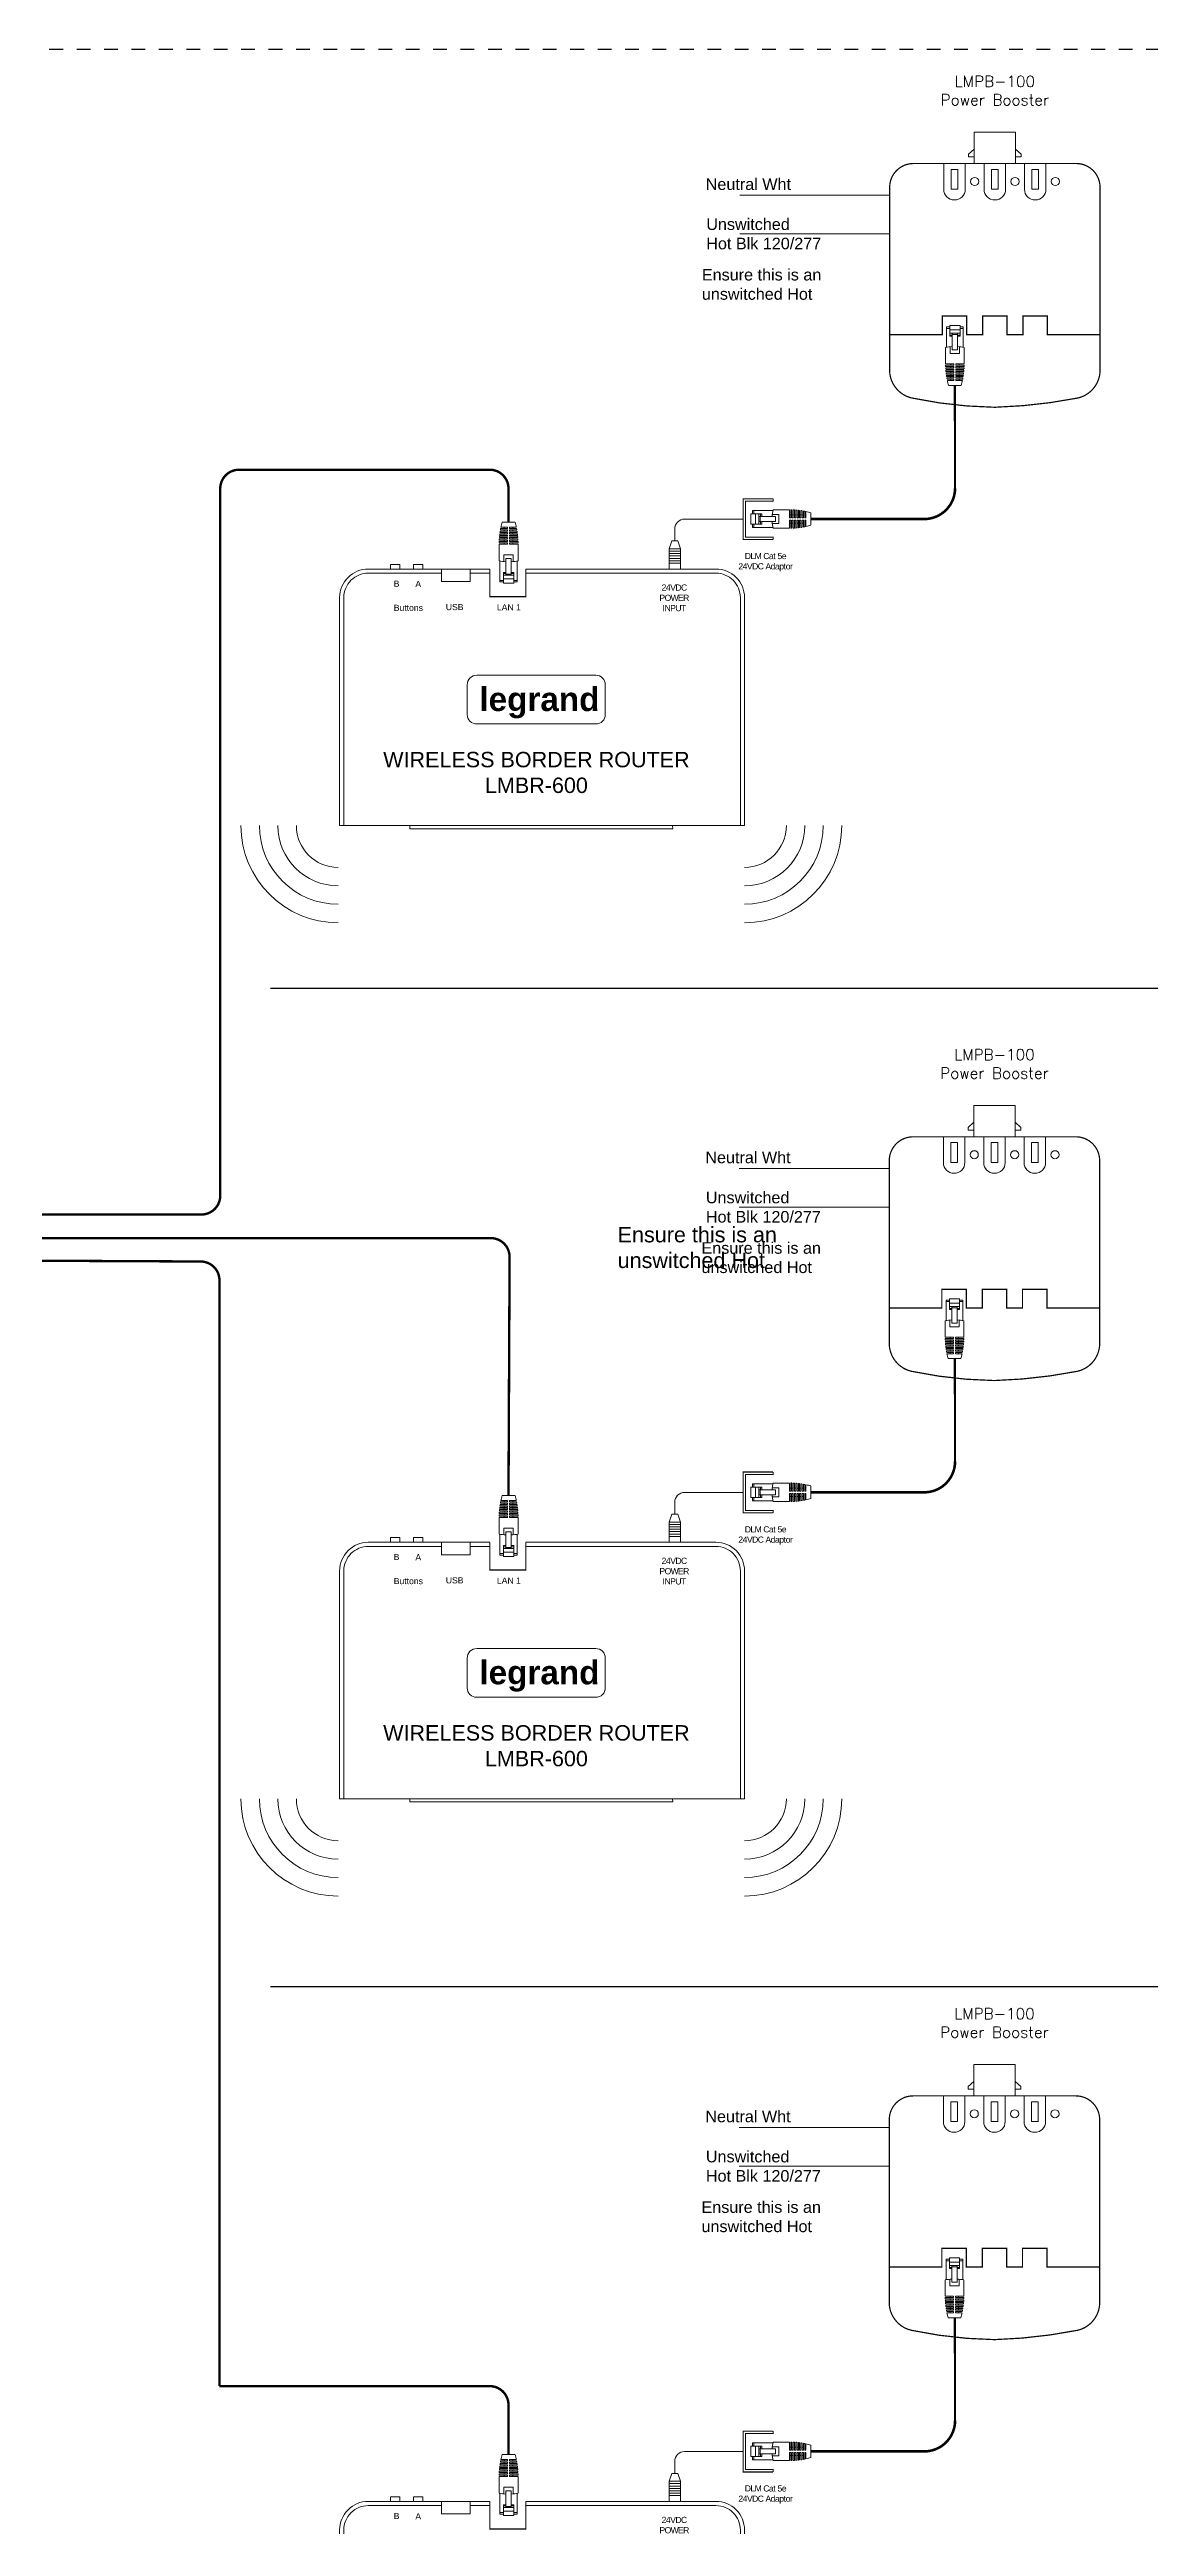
# Model space of a CAD drawing. Header units: inches. Extents: x -60 to 2005, y -577 to 104.
# Drawn here: x 716.12 to 736.19, y -241.72 to -196.53 of the extents above; entities that cross this region are included whole.
import ezdxf

# ---------------------------------------------------------------- set-up
doc = ezdxf.new("R2010")
doc.units = ezdxf.units.IN
doc.header["$MEASUREMENT"] = 0
doc.linetypes.add('Demo', pattern=[0.5, 0.25, -0.25])
doc.linetypes.add('SLD-Solid', pattern=[0])
doc.layers.get('0').update_dxf_attribs({"lineweight": 5})
doc.layers.add('PS Borders', color=40, linetype='Demo', lineweight=5, plot=False)
for name, color, linetype, lineweight in [('WATTSTOPPER', 160, 'Continuous', 5), ('WS', 3, 'Continuous', 5), ('WS_DETAIL', 7, 'Continuous', 5), ('WS_LineVoltage', 1, 'Continuous', 5)]:
    doc.layers.add(name, color=color, linetype=linetype, lineweight=lineweight)
doc.styles.add('ARIAL', font='arial.ttf')
doc.styles.add('ROMAND', font='romand.shx')

# ---------------------------------------------------------------- blocks, each defined once
blk = doc.blocks.new('LMBR-600_TW')
for p, q in [((20.94, 44.74), (29.46, 44.74)), ((18.67, 40.4), (19.07, 41.55)), ((20.33, 40.05), (18.67, 40.05)), ((19.94, 41.55), (19.07, 41.55)), ((19.5, 41.55), (19.5, 43.3)), ((19.94, 41.55), (20.33, 40.4)), ((20.33, 39.7), (18.67, 39.7)), ((20.33, 39.36), (18.67, 39.36)), ((20.33, 39.01), (18.67, 39.01)), ((20.33, 38.66), (18.67, 38.66)), ((20.33, 38.31), (18.67, 38.31))]:
    blk.add_line(p, q)
at = {"color": 7, "linetype": 'SLD-Solid', "lineweight": 15}
for p, q in [((-14.54, 37.46), (-14.54, 35.65)), ((-10.32, 35.65), (-10.32, 37.46)), ((-14.55, 35.65), (-10.32, 35.65))]:
    blk.add_line(p, q, dxfattribs=at)
at = {"linetype": 'Continuous', "const_width": 0.154}
for points in [[(33.84, 47.72), (29.46, 47.72), (29.46, 41.75), (33.84, 41.75)], [(33.84, 47.72), (33.84, 47.72), (33.84, 47.72), (33.84, 47.72), (33.84, 47.72), (33.84, 47.37), (29.82, 47.37), (29.82, 42.11), (33.84, 42.11), (33.84, 41.75)]]:
    blk.add_lwpolyline(points, dxfattribs=at)
for points in [[(18.67, 37.46), (20.33, 37.46), (20.33, 40.4), (18.67, 40.4)], [(-21.98, 38.14), (-20.61, 38.14), (-20.61, 37.46), (-21.98, 37.46)], [(-18.6, 38.14), (-17.24, 38.14), (-17.24, 37.46), (-18.6, 37.46)], [(-19.16, 0.01), (19.16, 0.01), (19.2, -0.44), (-19.12, -0.44)]]:
    blk.add_lwpolyline(points, close=True)
for points in [[(-7.48, 37.46), (-25.21, 37.46, 0.414214), (-29.38, 33.29), (-29.38, 0.01), (29.68, 0.01), (29.68, 33.29, 0.414214), (25.51, 37.46), (-2.23, 37.46)], [(-14.54, 36.85), (-25.21, 36.85, 0.414214), (-28.77, 33.29), (-28.77, 0.06)], [(29.07, 0.06), (29.07, 33.29, 0.414214), (25.51, 36.85), (-2.23, 36.85)]]:
    blk.add_lwpolyline(points, format="xyb")
blk.add_lwpolyline([(-7.48, 36.85), (-10.32, 36.85)])
at = {"const_width": 0.18}
blk.add_lwpolyline([(-7.48, 37.46), (-7.48, 37.46), (-7.48, 37.46), (-7.48, 37.46), (-7.48, 37.46), (-7.48, 37.46), (-7.47, 33.43), (-2.22, 33.43), (-2.23, 37.46), (-2.23, 37.46)], dxfattribs=at)
blk.add_lwpolyline([(-9.39, 21.95), (7.98, 21.95, -0.414214), (9.37, 20.57), (9.37, 16.23, -0.414214), (7.98, 14.84), (-9.39, 14.84, -0.414214), (-10.78, 16.23), (-10.78, 20.57, -0.414214)], format="xyb", close=True)
for centre, radius, start, end in [((20.94, 43.3), 1.44, 90, 180), ((-29.6, 0.01), 14.18, 180, 270), ((-29.6, 0.01), 11.48, 180, 270), ((-29.6, 0.01), 8.79, 180, 270), ((-29.6, 0.01), 6.1, 180, 270), ((29.68, 0.01), 6.1, 270, 0), ((29.68, 0.01), 14.18, 270, 0), ((29.68, 0.01), 11.48, 270, 0), ((29.68, 0.01), 8.79, 270, 0)]:
    blk.add_arc(centre, radius, start, end)
at = {"style": 'ARIAL'}
for s, insert, char_height, width, attachment_point in [('{\\T0.9;DLM Cat 5e\\P24VDC Adaptor}', (32.73, 37.13), 0.8996, 29.7245, 8), ('B', (-21.08, 35.77), 0.9, 0.7804, 2), ('A', (-17.92, 35.73), 0.9, 0.7804, 2), ('{\\T0.9;24VDC\\PPOWER\\PINPUT}', (19.4, 31.29), 0.8996, 29.7245, 8), ('Buttons', (-19.36, 32.25), 0.9, 29.7245, 2), ('USB', (-12.61, 32.36), 0.9, 29.7245, 2), ('LAN 1', (-4.7, 32.32), 0.9, 29.7245, 2), ('{\\fArial|b1|i0|c0|p34;legrand}', (-0.24, 20.2), 3.4717, 28.4471, 2), ('WIRELESS BORDER ROUTER\\PLMBR-600', (-0.68, 10.77), 2.25, 45.2573, 2)]:
    blk.add_mtext(s, dxfattribs=dict(at, insert=insert, char_height=char_height, width=width, attachment_point=attachment_point))
blk = doc.blocks.new('A$C756910A1')
at = {"layer": 'WS_DETAIL'}
for p, q in [((0.15, 6.6), (0.15, 10.17)), ((0.15, 10.17), (0.73, 10.17)), ((0.73, 9.92), (0.15, 9.92)), ((0.73, 10.43), (0.73, 8.56)), ((0.73, 10.43), (2.51, 10.43)), ((2.51, 9.66), (0.73, 9.66)), ((2.51, 9.06), (0.73, 9.06)), ((0.73, 8.74), (1.17, 8.74)), ((0.73, 8.56), (1.17, 8.56)), ((1.17, 6.17), (1.17, 9.06)), ((1.17, 8.85), (2.06, 8.85)), ((2.06, 6.17), (2.06, 9.06)), ((2.06, 8.74), (2.51, 8.74)), ((2.51, 8.56), (2.06, 8.56)), ((2.51, 10.43), (2.51, 8.56)), ((3.08, 10.17), (2.51, 10.17)), ((3.08, 9.92), (2.51, 9.92)), ((3.08, 6.6), (3.08, 10.17)), ((0, 6.56), (0, 3.73)), ((0.81, 6.7), (0.81, 5.55)), ((0.81, 5.55), (2.42, 5.55)), ((1.17, 6.17), (2.06, 6.17)), ((2.42, 6.7), (2.42, 5.55)), ((3.23, 6.56), (3.23, 3.73)), ((0, 3.73), (1.43, 3.73)), ((0, 3.51), (1.43, 3.51)), ((0.01, 3.29), (1.43, 3.29)), ((0.02, 3.06), (1.43, 3.06)), ((0.03, 2.84), (1.43, 2.84)), ((0.05, 2.62), (1.43, 2.62)), ((0.07, 2.4), (1.43, 2.4)), ((0.09, 2.18), (1.43, 2.18)), ((0.12, 1.96), (1.43, 1.96)), ((0.15, 1.74), (1.43, 1.74)), ((0.18, 1.52), (1.43, 1.52)), ((0.22, 1.3), (1.43, 1.3)), ((0.26, 1.08), (1.43, 1.08)), ((0.31, 0.86), (1.43, 0.86)), ((0.89, 3.73), (0.89, 3.51)), ((0.89, 3.29), (0.89, 3.06)), ((0.89, 2.84), (0.89, 2.62)), ((0.89, 2.4), (0.89, 2.18)), ((0.89, 1.96), (0.89, 1.74)), ((0.89, 1.52), (0.89, 1.3)), ((0.89, 1.08), (0.89, 0.86)), ((1.43, 3.51), (1.43, 3.73)), ((1.43, 3.06), (1.43, 3.29)), ((1.43, 2.62), (1.43, 2.84)), ((1.43, 2.18), (1.43, 2.4)), ((1.43, 1.74), (1.43, 1.96)), ((1.43, 1.3), (1.43, 1.52)), ((1.43, 0.86), (1.43, 1.08)), ((1.8, 3.73), (3.23, 3.73)), ((1.8, 3.51), (1.8, 3.73)), ((1.8, 3.51), (3.23, 3.51)), ((1.8, 3.29), (3.23, 3.29)), ((1.8, 3.06), (1.8, 3.29)), ((1.8, 3.06), (3.22, 3.06)), ((1.8, 2.84), (3.2, 2.84)), ((1.8, 2.62), (1.8, 2.84)), ((1.8, 2.62), (3.19, 2.62)), ((1.8, 2.4), (3.17, 2.4)), ((1.8, 2.18), (1.8, 2.4)), ((1.8, 2.18), (3.14, 2.18)), ((1.8, 1.96), (3.12, 1.96)), ((1.8, 1.74), (1.8, 1.96)), ((1.8, 1.74), (3.09, 1.74)), ((1.8, 1.52), (3.05, 1.52)), ((1.8, 1.3), (1.8, 1.52)), ((1.8, 1.3), (3.01, 1.3)), ((1.8, 1.08), (2.97, 1.08)), ((1.8, 0.86), (1.8, 1.08)), ((1.8, 0.86), (2.92, 0.86)), ((2.34, 3.73), (2.34, 3.51)), ((2.34, 3.29), (2.34, 3.06)), ((2.34, 2.84), (2.34, 2.62)), ((2.34, 2.4), (2.34, 2.18)), ((2.34, 1.96), (2.34, 1.74)), ((2.34, 1.52), (2.34, 1.3)), ((2.34, 1.08), (2.34, 0.86)), ((2.69, 0), (0.52, 0))]:
    blk.add_line(p, q, dxfattribs=at)
for centre, radius, start, end in [((1.62, -0.58), 7.33, 93.502, 102.7411), ((1.62, -0.58), 7.33, 77.2589, 86.498), ((13.49, 3.73), 13.49, 180.937, 181.8742), ((13.49, 3.73), 13.49, 182.8119, 183.7504), ((13.49, 3.73), 13.49, 184.6899, 185.6307), ((13.49, 3.73), 13.49, 186.573, 187.5171), ((13.49, 3.73), 13.49, 188.4632, 189.4117), ((13.49, 3.73), 13.49, 190.3627, 191.3167), ((13.49, 3.73), 13.49, 192.2739, 196.0379), ((-10.25, 3.73), 13.49, 343.9621, 347.7261), ((-10.25, 3.73), 13.49, 348.6833, 349.6373), ((-10.25, 3.73), 13.49, 350.5883, 351.5368), ((-10.25, 3.73), 13.49, 352.4829, 353.427), ((-10.25, 3.73), 13.49, 354.3693, 355.3101), ((-10.25, 3.73), 13.49, 356.2496, 357.1881), ((-10.25, 3.73), 13.49, 358.1258, 359.063)]:
    blk.add_arc(centre, radius, start, end, dxfattribs=at)

msp = doc.modelspace()

# ---------------------------------------------------------------- linework, layer by layer
for p, q in [((732.98, -198.347), (732.88, -198.439)), ((732.98, -198.041), (732.98, -198.611)), ((733.735, -198.041), (732.98, -198.041)), ((733.735, -198.041), (733.735, -198.611)), ((733.735, -198.347), (733.836, -198.439)), ((732.426, -198.611), (732.426, -199.08)), ((732.819, -199.08), (732.819, -198.611)), ((732.88, -198.439), (732.88, -198.491)), ((732.88, -198.491), (732.98, -198.491)), ((733.161, -199.08), (733.161, -198.611)), ((733.554, -198.611), (733.554, -199.08)), ((733.836, -198.491), (733.735, -198.491)), ((733.836, -198.439), (733.836, -198.491)), ((733.897, -199.08), (733.897, -198.611)), ((734.29, -198.611), (734.29, -199.08)), ((732.973, -215.797), (732.973, -216.367)), ((733.728, -215.797), (732.973, -215.797)), ((733.728, -215.797), (733.728, -216.367)), ((732.419, -216.367), (732.419, -216.836)), ((732.812, -216.836), (732.812, -216.367)), ((732.973, -216.103), (732.873, -216.195)), ((732.873, -216.195), (732.873, -216.247)), ((732.873, -216.247), (732.973, -216.247)), ((733.155, -216.836), (733.155, -216.367)), ((733.547, -216.367), (733.547, -216.836)), ((733.728, -216.103), (733.829, -216.195)), ((733.829, -216.247), (733.728, -216.247)), ((733.829, -216.195), (733.829, -216.247)), ((733.89, -216.836), (733.89, -216.367)), ((734.283, -216.367), (734.283, -216.836)), ((732.973, -233.6), (732.873, -233.692)), ((732.973, -233.294), (732.973, -233.864)), ((733.728, -233.294), (732.973, -233.294)), ((733.728, -233.294), (733.728, -233.864)), ((733.728, -233.6), (733.829, -233.692)), ((732.419, -233.864), (732.419, -234.333)), ((732.812, -234.333), (732.812, -233.864)), ((732.873, -233.692), (732.873, -233.744)), ((732.873, -233.744), (732.973, -233.744)), ((733.155, -234.333), (733.155, -233.864)), ((733.547, -233.864), (733.547, -234.333)), ((733.829, -233.744), (733.728, -233.744)), ((733.829, -233.692), (733.829, -233.744)), ((733.89, -234.333), (733.89, -233.864)), ((734.283, -233.864), (734.283, -234.333))]:
    msp.add_line(p, q)
at = {"lineweight": -3}
for p, q in [((720.152, -213.655), (771.924, -213.655)), ((720.152, -231.866), (771.924, -231.866))]:
    msp.add_line(p, q, dxfattribs=at)
at = {"linetype": 'Continuous', "const_width": 0.0225}
for points in [[(733.357, -203.058, -0.048346), (731.845, -202.889, -0.329956), (731.44, -202.415), (731.44, -199.045, -0.414214), (731.874, -198.611), (734.842, -198.611, -0.414214), (735.276, -199.045), (735.276, -199.722), (735.276, -201.03), (735.276, -202.415, -0.329956), (734.871, -202.889, -0.0415), (733.357, -203.058, -0.024292)], [(733.35, -220.814, -0.048346), (731.838, -220.645, -0.329956), (731.433, -220.171), (731.433, -216.801, -0.414214), (731.867, -216.367), (734.835, -216.367, -0.414214), (735.269, -216.801), (735.269, -217.478), (735.269, -218.786), (735.269, -220.171, -0.329956), (734.864, -220.645, -0.0415), (733.35, -220.814, -0.024292)], [(733.35, -238.311, -0.048346), (731.838, -238.141, -0.329956), (731.433, -237.668), (731.433, -234.298, -0.414214), (731.867, -233.864), (734.835, -233.864, -0.414214), (735.269, -234.298), (735.269, -234.974), (735.269, -236.283), (735.269, -237.668, -0.329956), (734.864, -238.141, -0.0415), (733.35, -238.311, -0.024292)]]:
    msp.add_lwpolyline(points, format="xyb", dxfattribs=at)
for points in [[(732.563, -199.08), (732.682, -199.08), (732.682, -198.718), (732.563, -198.718)], [(733.298, -199.08), (733.417, -199.08), (733.417, -198.718), (733.298, -198.718)], [(734.034, -199.08), (734.153, -199.08), (734.153, -198.718), (734.034, -198.718)], [(732.556, -216.836), (732.675, -216.836), (732.675, -216.474), (732.556, -216.474)], [(733.291, -216.836), (733.41, -216.836), (733.41, -216.474), (733.291, -216.474)], [(734.027, -216.836), (734.146, -216.836), (734.146, -216.474), (734.027, -216.474)], [(732.556, -234.333), (732.675, -234.333), (732.675, -233.97), (732.556, -233.97)], [(733.291, -234.333), (733.41, -234.333), (733.41, -233.97), (733.291, -233.97)], [(734.027, -234.333), (734.146, -234.333), (734.146, -233.97), (734.027, -233.97)]]:
    msp.add_lwpolyline(points, close=True)
at = {"const_width": 0.0225}
for points in [[(731.44, -201.734), (732.399, -201.734), (732.399, -201.392), (732.845, -201.392), (732.845, -201.734), (733.135, -201.734), (733.135, -201.392), (733.581, -201.392), (733.581, -201.734), (733.87, -201.734), (733.87, -201.392), (734.317, -201.392), (734.317, -201.734), (735.276, -201.734)], [(731.433, -219.49), (732.392, -219.49), (732.392, -219.148), (732.838, -219.148), (732.838, -219.49), (733.128, -219.49), (733.128, -219.148), (733.574, -219.148), (733.574, -219.49), (733.863, -219.49), (733.863, -219.148), (734.31, -219.148), (734.31, -219.49), (735.269, -219.49)], [(731.433, -236.986), (732.392, -236.986), (732.392, -236.645), (732.838, -236.645), (732.838, -236.986), (733.128, -236.986), (733.128, -236.645), (733.574, -236.645), (733.574, -236.986), (733.863, -236.986), (733.863, -236.645), (734.31, -236.645), (734.31, -236.986), (735.269, -236.986)]]:
    msp.add_lwpolyline(points, dxfattribs=at)
for centre in [(732.99, -198.939), (733.726, -198.939), (734.461, -198.939), (732.983, -216.694), (733.719, -216.694), (734.454, -216.694), (732.983, -234.191), (733.719, -234.191), (734.454, -234.191)]:
    msp.add_circle(centre, 0.0738)
for centre in [(732.622, -199.08), (733.358, -199.08), (734.094, -199.08), (732.615, -216.836), (733.351, -216.836), (734.087, -216.836), (732.615, -234.333), (733.351, -234.333), (734.087, -234.333)]:
    msp.add_arc(centre, 0.196, 180, 0)
at = {"layer": 'PS Borders', "lineweight": -3}
msp.add_lwpolyline([(688.565, -265.525), (779.367, -265.525), (779.367, -196.532), (688.565, -196.532)], close=True, dxfattribs=at)
at = {"layer": 'WATTSTOPPER', "const_width": 0.0437}
for points in [[(697.853, -218.749), (697.853, -218.749), (697.831, -218.129, -0.414214), (698.175, -217.785), (718.89, -217.785, 0.414214), (719.234, -217.441), (719.234, -204.541, -0.414214), (719.578, -204.197), (724.147, -204.197, -0.414214), (724.49, -204.541), (724.49, -205.156)], [(698.504, -218.825), (698.504, -218.825), (698.504, -218.559, -0.414214), (698.848, -218.215), (724.166, -218.215, -0.415521), (724.51, -218.561), (724.49, -222.912)], [(699.245, -218.799), (699.245, -218.799, 0.414214), (699.245, -218.799), (699.245, -218.799, -0.335071), (699.576, -218.55), (718.876, -218.642, -0.414214), (719.22, -218.986), (719.22, -235.99, 0.414214), (719.22, -235.99), (719.22, -235.99)]]:
    msp.add_lwpolyline(points, format="xyb", dxfattribs=at)
at = {"layer": 'WATTSTOPPER'}
msp.add_lwpolyline([(719.22, -224.778, 0.0437, 0.0437, 0), (719.22, -224.778, 0.0437, 0.0437, 0.652635), (719.22, -224.778, 0.0437, 0.0437, 0), (719.22, -224.778, 0.0437, 0.0437, -0.605796), (719.22, -224.778, 0.0437, 0.0437, 0), (719.22, -224.778, 0.0437, 0.0437, -0.414214), (719.22, -224.778, 0.0437, 0.0437, 0), (719.22, -239.159, 0.0437, 0.0437, 0.414214), (719.22, -239.159, 0.0437, 0.0437, 0), (719.22, -239.159, 0.0437, 0.0437, 0), (724.147, -239.159, 0.0437, 0.0437, -0.414214), (724.49, -239.503, 0.0437, 0.0437, 0), (724.49, -240.408, 0, 0, 0)], format="xyseb", dxfattribs=at)
at = {"layer": 'WS', "const_width": 0.0391}
for points in [[(732.628, -202.658), (732.633, -204.534)], [(732.628, -220.414), (732.633, -222.29)], [(732.628, -237.911), (732.633, -239.787)]]:
    msp.add_lwpolyline(points, dxfattribs=at)
at = {"layer": 'WS'}
for points in [[(730.004, -205.097, 0.0391, 0.0391, 0), (730.004, -205.097, 0.0391, 0.0469, 0.414214), (730.004, -205.097, 0.0469, 0.0469, 0), (732.07, -205.097, 0.0469, 0.0469, 0.414214), (732.633, -204.534, 0.0469, 0.0469, 0), (732.633, -204.534, 0.0469, 0.0469, 0)], [(730.004, -222.853, 0.0391, 0.0391, 0), (730.004, -222.853, 0.0391, 0.0469, 0.414214), (730.004, -222.853, 0.0469, 0.0469, 0), (732.07, -222.853, 0.0469, 0.0469, 0.414214), (732.633, -222.29, 0.0469, 0.0469, 0), (732.633, -222.29, 0.0469, 0.0469, 0)], [(730.004, -240.35, 0.0391, 0.0391, 0), (730.004, -240.35, 0.0391, 0.0469, 0.414214), (730.004, -240.35, 0.0469, 0.0469, 0), (732.07, -240.35, 0.0469, 0.0469, 0.414214), (732.633, -239.787, 0.0469, 0.0469, 0), (732.633, -239.787, 0.0469, 0.0469, 0)]]:
    msp.add_lwpolyline(points, format="xyseb", dxfattribs=at)
at = {"layer": 'WS_LineVoltage'}
for points in [[(731.44, -199.189), (728.706, -199.189)], [(731.44, -199.892), (728.706, -199.892)], [(731.433, -216.945), (728.699, -216.945)], [(731.433, -217.648), (728.699, -217.648)], [(731.433, -234.442), (728.699, -234.442)], [(731.433, -235.145), (728.699, -235.145)]]:
    msp.add_lwpolyline(points, dxfattribs=at)

# ---------------------------------------------------------------- block references
at = {"xscale": 0.125, "yscale": 0.125, "zscale": 0.125}
for p in [(725.084, -210.691), (725.084, -228.447), (725.084, -245.944)]:
    msp.add_blockref('LMBR-600_TW', p, dxfattribs=at)
at = {"layer": 'WS_DETAIL', "xscale": 0.1048243773022459, "yscale": 0.1048243773022459, "zscale": 0.1048243773022459}
for p in [(732.46, -202.658), (732.453, -220.414), (732.453, -237.911)]:
    msp.add_blockref('A$C756910A1', p, dxfattribs=at)
at = {"layer": 'WS_DETAIL'}
for p, xscale, yscale, zscale, rotation in [((730.004, -205.266), 0.1048243773022459, 0.1048243773022459, 0.1048243773022459, 90), ((724.319, -205.156), -0.1067910763001763, 0.1067910763001763, 0.1067910763001763, 180), ((730.004, -223.022), 0.1048243773022459, 0.1048243773022459, 0.1048243773022459, 90), ((724.319, -222.912), -0.1067910763001763, 0.1067910763001763, 0.1067910763001763, 180), ((730.004, -240.518), 0.1048243773022459, 0.1048243773022459, 0.1048243773022459, 90), ((724.319, -240.408), -0.1067910763001763, 0.1067910763001763, 0.1067910763001763, 180)]:
    msp.add_blockref('A$C756910A1', p, dxfattribs=dict(at, xscale=xscale, yscale=yscale, zscale=zscale, rotation=rotation))

# ---------------------------------------------------------------- texts
at = {"char_height": 0.20242, "width": 4.24326, "attachment_point": 2, "style": 'ROMAND'}
for insert in [(733.358, -197.011), (733.351, -214.767), (733.351, -232.264)]:
    msp.add_mtext('LMPB-100 \\PPower Booster', dxfattribs=dict(at, insert=insert))
at = {"lineweight": -3, "attachment_point": 1, "style": 'ARIAL'}
for s, insert, char_height, width in [('Neutral Wht', (728.086, -198.882), 0.21094, 2.31105), ('Unswitched\\PHot Blk 120/277', (728.096, -199.613), 0.21094, 2.75168), ('Ensure this is an unswitched Hot', (728.016, -200.534), 0.21094, 2.75168), ('Neutral Wht', (728.079, -216.638), 0.21094, 2.31105), ('Unswitched\\PHot Blk 120/277', (728.089, -217.369), 0.21094, 2.75168), ('Ensure this is an unswitched Hot', (726.48, -218.011), 0.28125, 3.66891), ('Ensure this is an unswitched Hot', (728.009, -218.29), 0.21094, 2.75168), ('Neutral Wht', (728.079, -234.134), 0.21094, 2.31105), ('Unswitched\\PHot Blk 120/277', (728.089, -234.866), 0.21094, 2.75168), ('Ensure this is an unswitched Hot', (728.009, -235.787), 0.21094, 2.75168)]:
    msp.add_mtext(s, dxfattribs=dict(at, insert=insert, char_height=char_height, width=width))

doc.saveas('drawing.dxf')
